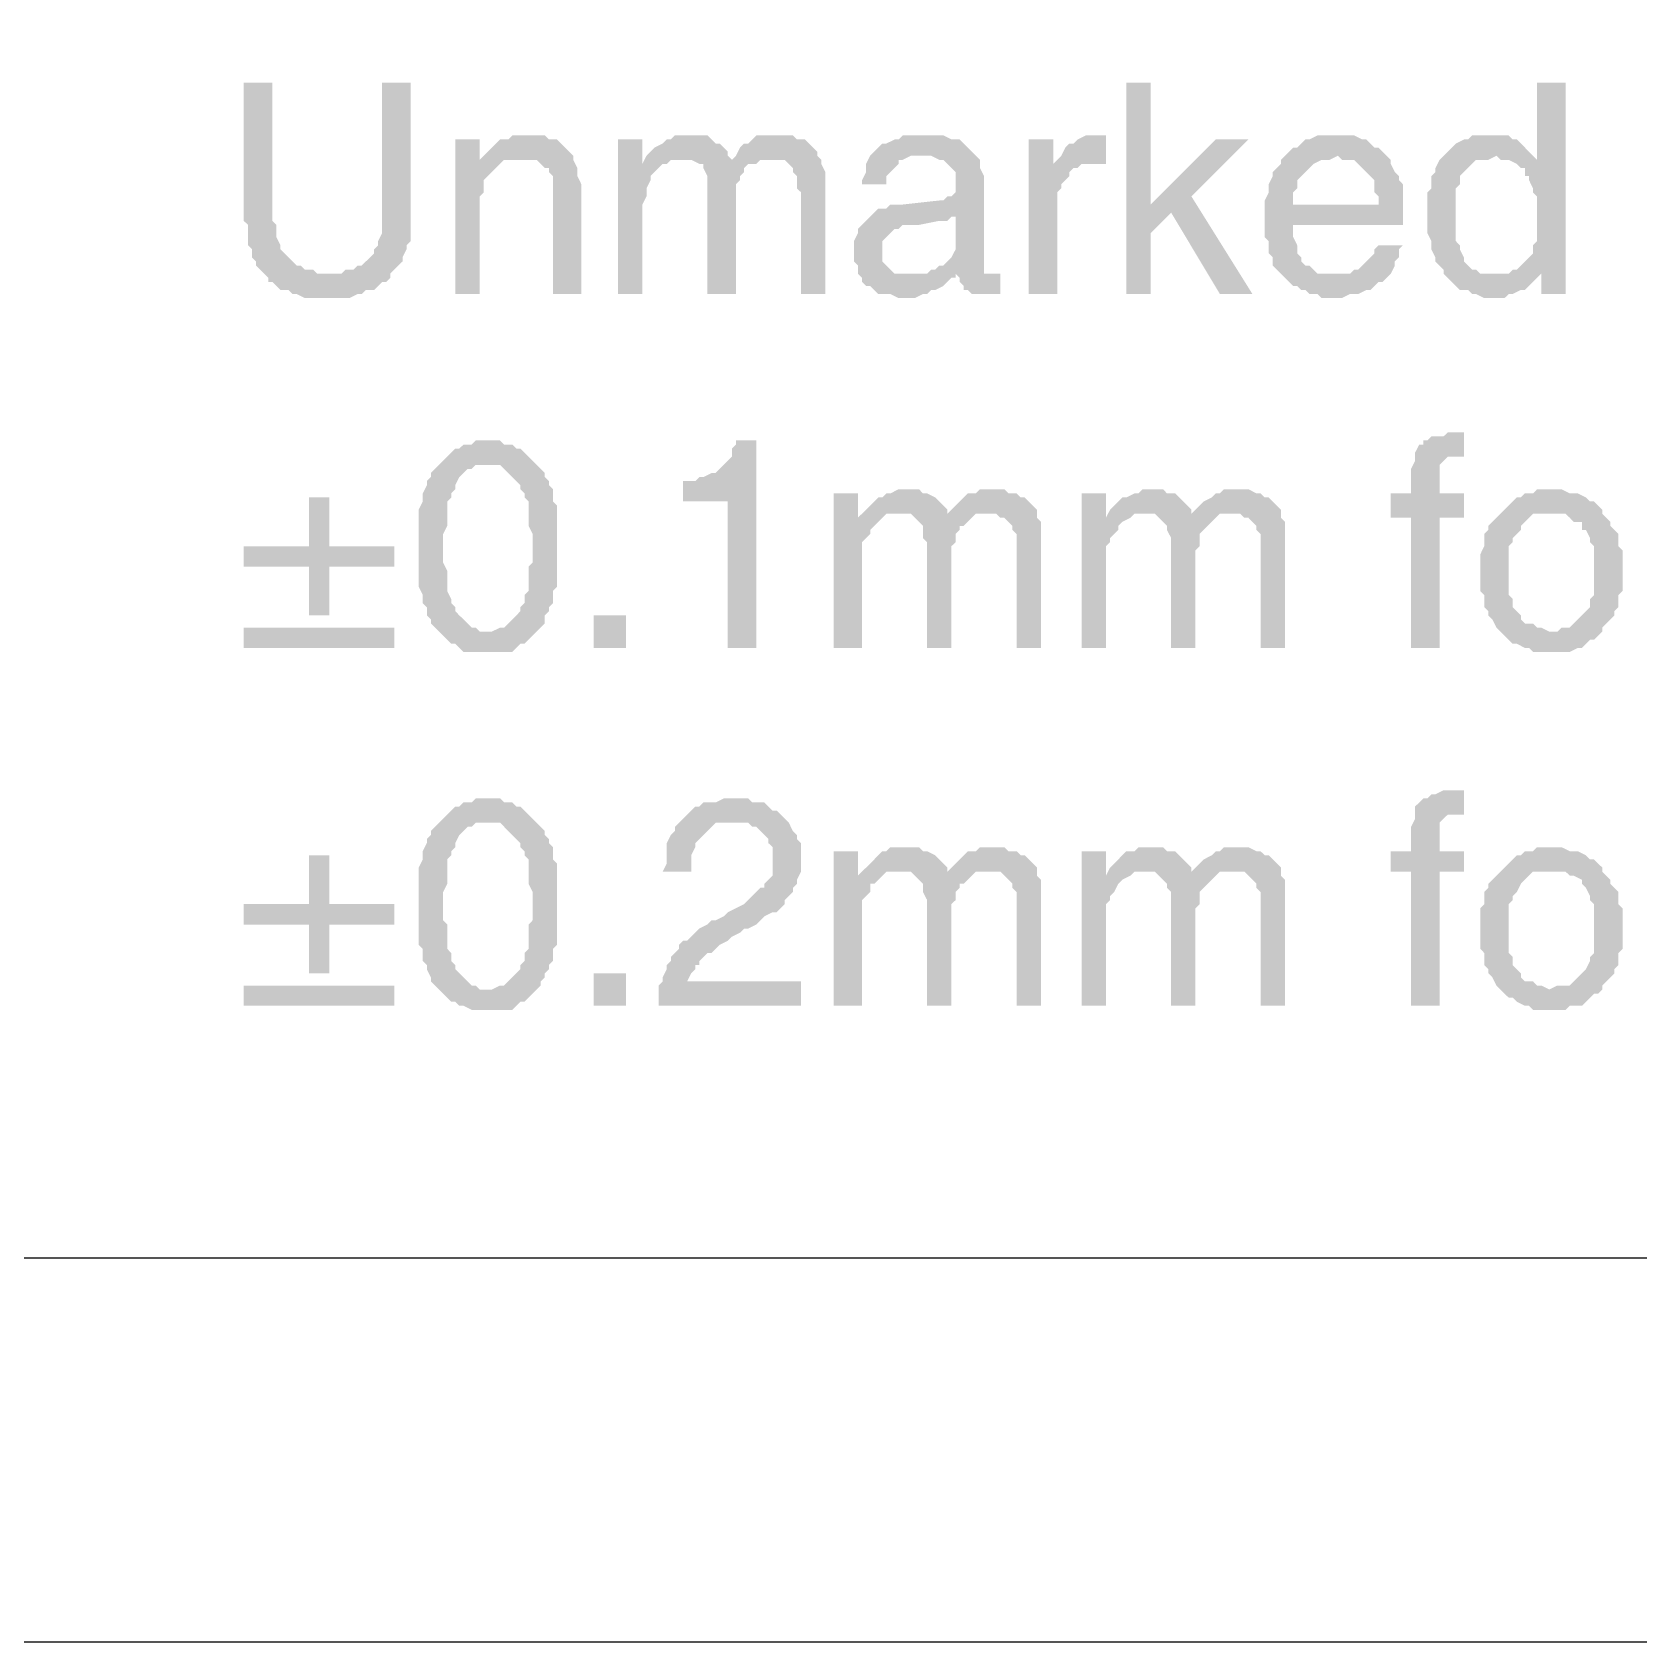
# Model space of a CAD drawing. Header units: millimetres. Extents: x 1336 to 2438, y 1230 to 1601.
# Drawn here: x 2333.88 to 2351.71, y 1303.62 to 1321.49 of the extents above; entities that cross this region are included whole.
import ezdxf

# ---------------------------------------------------------------- set-up
doc = ezdxf.new("R2010")
doc.units = ezdxf.units.MM

msp = doc.modelspace()

# ---------------------------------------------------------------- hatches: boundary and pattern name
at = {"transparency": 33554559}
for points in [[(2336.544, 1320.927), (2336.228, 1320.927), (2336.228, 1319.392), (2336.274, 1319.347), (2336.274, 1319.121), (2336.319, 1319.076), (2336.319, 1318.986), (2336.364, 1318.941), (2336.364, 1318.896), (2336.409, 1318.851), (2336.454, 1318.806), (2337.176, 1318.806), (2337.041, 1318.806), (2336.996, 1318.851), (2336.905, 1318.851), (2336.86, 1318.896), (2336.815, 1318.896), (2336.77, 1318.941), (2336.725, 1318.986), (2336.725, 1318.986), (2336.68, 1319.031), (2336.635, 1319.076), (2336.635, 1319.121), (2336.589, 1319.212), (2336.589, 1319.347), (2336.544, 1319.392), (2336.544, 1319.483)], [(2338.079, 1320.927), (2337.763, 1320.927), (2337.763, 1319.257), (2337.718, 1319.167), (2337.718, 1319.121), (2337.673, 1319.076), (2337.673, 1319.031), (2337.628, 1318.986), (2337.582, 1318.941), (2337.537, 1318.896), (2337.492, 1318.896), (2337.447, 1318.851), (2337.357, 1318.851), (2337.312, 1318.806), (2336.454, 1318.806), (2336.499, 1318.76), (2336.499, 1318.715), (2336.544, 1318.715), (2336.589, 1318.67), (2336.635, 1318.625), (2336.725, 1318.625), (2336.77, 1318.58), (2336.815, 1318.58), (2336.905, 1318.535), (2337.402, 1318.535), (2337.492, 1318.58), (2337.537, 1318.58), (2337.582, 1318.625), (2337.673, 1318.625), (2337.718, 1318.67), (2337.763, 1318.715), (2337.808, 1318.715), (2337.853, 1318.76), (2337.853, 1318.806), (2337.898, 1318.851), (2337.943, 1318.896), (2337.989, 1318.941), (2337.989, 1318.986), (2338.034, 1319.076), (2338.034, 1319.121), (2338.079, 1319.167), (2338.079, 1319.437)], [(2346.293, 1320.927), (2346.022, 1320.927), (2346.022, 1318.58), (2346.293, 1318.58), (2346.293, 1319.257), (2346.519, 1319.483), (2346.293, 1319.573)], [(2350.896, 1320.927), (2350.58, 1320.927), (2350.58, 1320.069), (2350.355, 1320.024), (2350.4, 1319.979), (2350.445, 1319.979), (2350.445, 1319.889), (2350.49, 1319.889), (2350.49, 1319.844), (2350.535, 1319.753), (2350.535, 1319.708), (2350.58, 1319.663), (2350.58, 1319.167), (2350.535, 1319.121), (2350.535, 1319.031), (2350.49, 1318.986), (2350.445, 1318.941), (2350.445, 1318.941), (2350.4, 1318.896), (2350.355, 1318.851), (2350.31, 1318.851), (2350.626, 1318.806), (2350.626, 1318.58), (2350.896, 1318.58)], [(2338.846, 1320.295), (2338.575, 1320.295), (2338.575, 1318.58), (2338.846, 1318.58), (2338.846, 1319.528), (2338.846, 1319.663), (2338.891, 1319.708), (2338.891, 1319.844), (2338.936, 1319.889), (2338.981, 1319.934), (2338.981, 1319.934), (2339.027, 1319.979), (2339.072, 1320.024), (2338.846, 1320.069)], [(2339.343, 1320.34), (2339.207, 1320.34), (2339.162, 1320.295), (2339.072, 1320.295), (2339.027, 1320.25), (2338.981, 1320.205), (2338.936, 1320.159), (2338.891, 1320.114), (2338.846, 1320.069), (2339.072, 1320.024), (2339.117, 1320.069), (2339.297, 1320.069), (2339.884, 1320.114), (2339.839, 1320.159), (2339.794, 1320.205), (2339.794, 1320.205), (2339.749, 1320.25), (2339.704, 1320.295), (2339.613, 1320.295), (2339.568, 1320.34), (2339.433, 1320.34)], [(2340.651, 1320.295), (2340.381, 1320.295), (2340.381, 1318.58), (2340.651, 1318.58), (2340.651, 1319.573), (2340.697, 1319.663), (2340.697, 1319.753), (2340.742, 1319.844), (2340.742, 1319.889), (2340.787, 1319.934), (2340.832, 1319.979), (2340.877, 1320.024), (2340.922, 1320.024), (2340.651, 1320.024)], [(2341.148, 1320.34), (2341.012, 1320.34), (2340.967, 1320.295), (2340.922, 1320.295), (2340.877, 1320.25), (2340.787, 1320.205), (2340.742, 1320.159), (2340.697, 1320.114), (2340.651, 1320.024), (2340.922, 1320.024), (2340.967, 1320.069), (2341.103, 1320.069), (2341.599, 1320.114), (2341.599, 1320.159), (2341.554, 1320.205), (2341.509, 1320.25), (2341.464, 1320.25), (2341.419, 1320.295), (2341.373, 1320.34), (2341.238, 1320.34)], [(2342.096, 1320.34), (2341.915, 1320.34), (2341.87, 1320.295), (2341.825, 1320.25), (2341.78, 1320.25), (2341.735, 1320.205), (2341.689, 1320.114), (2341.644, 1320.069), (2341.193, 1320.069), (2341.283, 1320.024), (2341.328, 1320.024), (2341.328, 1319.979), (2341.373, 1319.889), (2341.373, 1318.58), (2341.689, 1318.58), (2341.689, 1319.573), (2341.689, 1319.798), (2341.735, 1319.844), (2341.735, 1319.889), (2341.78, 1319.934), (2341.78, 1319.979), (2341.825, 1320.024), (2341.915, 1320.024), (2341.96, 1320.069), (2342.096, 1320.069), (2342.592, 1320.114), (2342.592, 1320.159), (2342.547, 1320.205), (2342.547, 1320.205), (2342.502, 1320.25), (2342.457, 1320.295), (2342.366, 1320.295), (2342.321, 1320.34), (2342.186, 1320.34)], [(2343.811, 1320.34), (2343.54, 1320.34), (2343.495, 1320.295), (2343.45, 1320.295), (2343.359, 1320.25), (2343.314, 1320.25), (2343.269, 1320.205), (2343.269, 1320.205), (2343.224, 1320.159), (2343.179, 1320.114), (2343.134, 1320.024), (2343.134, 1319.934), (2343.089, 1319.844), (2343.089, 1319.798), (2343.359, 1319.798), (2343.359, 1319.889), (2343.404, 1319.934), (2343.45, 1319.979), (2343.495, 1320.024), (2343.495, 1320.069), (2343.54, 1320.069), (2343.63, 1320.114), (2344.352, 1320.114), (2344.307, 1320.159), (2344.262, 1320.205), (2344.217, 1320.25), (2344.172, 1320.295), (2344.081, 1320.295), (2343.991, 1320.34), (2343.856, 1320.34)], [(2345.21, 1320.295), (2344.939, 1320.295), (2344.939, 1318.58), (2345.255, 1318.58), (2345.255, 1319.708), (2345.3, 1319.753), (2345.3, 1319.798), (2345.345, 1319.844), (2345.39, 1319.889), (2345.39, 1319.934), (2345.435, 1319.979), (2345.481, 1319.979), (2345.21, 1320.024)], [(2345.706, 1320.34), (2345.571, 1320.34), (2345.481, 1320.295), (2345.435, 1320.25), (2345.39, 1320.25), (2345.345, 1320.205), (2345.3, 1320.114), (2345.3, 1320.114), (2345.255, 1320.069), (2345.751, 1320.024), (2345.796, 1320.024), (2345.796, 1320.34), (2345.751, 1320.34)], [(2347.376, 1320.295), (2347.015, 1320.295), (2346.293, 1319.573), (2346.519, 1319.483), (2347.06, 1318.58), (2347.421, 1318.58), (2346.744, 1319.663)], [(2348.369, 1320.34), (2348.143, 1320.34), (2348.053, 1320.295), (2348.008, 1320.295), (2347.963, 1320.25), (2347.918, 1320.205), (2347.873, 1320.205), (2347.827, 1320.159), (2347.782, 1320.114), (2348.369, 1320.114), (2348.414, 1320.069), (2348.549, 1320.069), (2348.595, 1320.024), (2348.64, 1319.979), (2348.685, 1319.934), (2348.685, 1319.934), (2348.73, 1319.889), (2348.775, 1319.844), (2348.775, 1319.708), (2348.82, 1319.663), (2348.82, 1319.573), (2347.557, 1319.573), (2347.557, 1319.212), (2347.602, 1319.167), (2347.602, 1319.031), (2347.647, 1318.986), (2347.647, 1318.896), (2347.692, 1318.851), (2347.737, 1318.806), (2347.782, 1318.76), (2347.782, 1318.76), (2347.827, 1318.715), (2347.873, 1318.67), (2347.918, 1318.67), (2347.963, 1318.625), (2348.008, 1318.625), (2348.053, 1318.58), (2348.143, 1318.58), (2348.188, 1318.535), (2348.414, 1318.535), (2348.504, 1318.58), (2348.595, 1318.58), (2348.685, 1318.625), (2348.73, 1318.625), (2348.775, 1318.67), (2348.82, 1318.715), (2348.865, 1318.715), (2348.911, 1318.76), (2348.369, 1318.806), (2348.143, 1318.806), (2348.098, 1318.851), (2348.053, 1318.896), (2348.008, 1318.896), (2347.963, 1318.941), (2347.963, 1318.986), (2347.918, 1319.031), (2347.918, 1319.121), (2347.873, 1319.212), (2347.873, 1319.347), (2349.091, 1319.347), (2349.091, 1319.798), (2349.046, 1319.844), (2349.046, 1319.889), (2349.001, 1319.934), (2348.956, 1320.024), (2348.956, 1320.069), (2348.911, 1320.114), (2348.865, 1320.159), (2348.82, 1320.205), (2348.775, 1320.205), (2348.73, 1320.25), (2348.685, 1320.295), (2348.64, 1320.295), (2348.549, 1320.34), (2348.414, 1320.34)], [(2350.084, 1320.34), (2349.858, 1320.34), (2349.813, 1320.295), (2349.768, 1320.295), (2349.678, 1320.25), (2349.633, 1320.205), (2349.588, 1320.159), (2349.542, 1320.114), (2350.129, 1320.114), (2350.174, 1320.069), (2350.265, 1320.069), (2350.355, 1320.024), (2350.58, 1320.069), (2350.58, 1320.069), (2350.535, 1320.114), (2350.49, 1320.159), (2350.445, 1320.205), (2350.4, 1320.25), (2350.355, 1320.295), (2350.31, 1320.295), (2350.265, 1320.34), (2350.129, 1320.34)], [(2339.884, 1320.114), (2339.297, 1320.069), (2339.478, 1320.069), (2339.523, 1320.024), (2339.568, 1319.979), (2339.613, 1319.979), (2339.613, 1319.934), (2339.658, 1319.889), (2339.658, 1318.58), (2339.974, 1318.58), (2339.974, 1319.798), (2339.929, 1319.889), (2339.929, 1319.979), (2339.884, 1320.069)], [(2342.592, 1320.114), (2342.096, 1320.069), (2342.231, 1320.069), (2342.276, 1320.024), (2342.321, 1319.979), (2342.321, 1319.934), (2342.366, 1319.889), (2342.366, 1319.753), (2342.412, 1319.708), (2342.412, 1318.58), (2342.682, 1318.58), (2342.682, 1319.798), (2342.682, 1319.934), (2342.637, 1320.024), (2342.637, 1320.069)], [(2344.352, 1320.114), (2343.765, 1320.114), (2343.856, 1320.114), (2343.946, 1320.069), (2343.991, 1320.069), (2344.036, 1320.024), (2344.081, 1319.979), (2344.127, 1319.934), (2344.127, 1319.708), (2344.081, 1319.663), (2344.036, 1319.663), (2343.991, 1319.618), (2343.946, 1319.618), (2343.54, 1319.573), (2343.404, 1319.573), (2343.359, 1319.528), (2343.269, 1319.528), (2343.224, 1319.483), (2344.127, 1319.437), (2344.127, 1319.167), (2344.127, 1319.076), (2344.081, 1318.986), (2344.036, 1318.941), (2343.991, 1318.896), (2343.946, 1318.896), (2343.901, 1318.851), (2343.856, 1318.851), (2343.811, 1318.806), (2343.585, 1318.806), (2343.089, 1318.76), (2343.089, 1318.715), (2343.134, 1318.67), (2343.179, 1318.67), (2343.224, 1318.625), (2343.269, 1318.58), (2343.404, 1318.58), (2343.495, 1318.535), (2343.675, 1318.535), (2343.765, 1318.58), (2343.811, 1318.58), (2343.856, 1318.625), (2343.901, 1318.625), (2343.991, 1318.67), (2344.036, 1318.715), (2344.081, 1318.76), (2344.127, 1318.76), (2344.127, 1318.806), (2344.442, 1318.806), (2344.442, 1319.889), (2344.397, 1319.979), (2344.397, 1320.069)], [(2347.782, 1320.114), (2347.737, 1320.069), (2347.737, 1320.024), (2347.692, 1319.979), (2347.647, 1319.934), (2347.647, 1319.889), (2347.602, 1319.798), (2347.602, 1319.708), (2347.557, 1319.618), (2347.557, 1319.573), (2347.873, 1319.573), (2347.873, 1319.708), (2347.918, 1319.753), (2347.918, 1319.844), (2347.963, 1319.889), (2348.008, 1319.934), (2348.008, 1319.934), (2348.053, 1319.979), (2348.098, 1320.024), (2348.188, 1320.069), (2348.279, 1320.069), (2348.369, 1320.114)], [(2349.542, 1320.114), (2349.497, 1320.069), (2349.452, 1319.979), (2349.452, 1319.934), (2349.407, 1319.889), (2349.407, 1319.753), (2349.362, 1319.708), (2349.362, 1319.257), (2349.407, 1319.167), (2349.407, 1319.076), (2349.452, 1318.986), (2349.452, 1318.941), (2349.497, 1318.896), (2349.542, 1318.851), (2349.542, 1318.806), (2349.588, 1318.76), (2349.633, 1318.715), (2349.678, 1318.67), (2349.723, 1318.625), (2349.813, 1318.625), (2349.858, 1318.58), (2349.903, 1318.58), (2349.994, 1318.535), (2350.219, 1318.535), (2350.265, 1318.58), (2350.31, 1318.58), (2350.4, 1318.625), (2350.445, 1318.625), (2350.49, 1318.67), (2350.535, 1318.715), (2350.58, 1318.76), (2350.129, 1318.806), (2349.949, 1318.806), (2349.903, 1318.851), (2349.858, 1318.851), (2349.813, 1318.896), (2349.768, 1318.941), (2349.768, 1318.986), (2349.723, 1319.076), (2349.723, 1319.121), (2349.678, 1319.167), (2349.678, 1319.753), (2349.723, 1319.798), (2349.723, 1319.889), (2349.768, 1319.934), (2349.768, 1319.934), (2349.813, 1319.979), (2349.858, 1320.024), (2349.903, 1320.069), (2350.039, 1320.069), (2350.129, 1320.114)], [(2345.255, 1320.069), (2345.21, 1320.024), (2345.481, 1319.979), (2345.526, 1320.024), (2345.751, 1320.024)], [(2343.224, 1319.483), (2343.179, 1319.437), (2343.134, 1319.392), (2343.134, 1319.392), (2343.089, 1319.347), (2343.043, 1319.302), (2343.043, 1319.257), (2342.998, 1319.167), (2342.998, 1319.031), (2342.998, 1318.941), (2343.043, 1318.896), (2343.043, 1318.806), (2343.089, 1318.76), (2343.585, 1318.806), (2343.45, 1318.806), (2343.404, 1318.851), (2343.359, 1318.896), (2343.314, 1318.941), (2343.314, 1319.167), (2343.359, 1319.212), (2343.404, 1319.257), (2343.45, 1319.302), (2343.495, 1319.302), (2343.54, 1319.347), (2343.72, 1319.347), (2343.946, 1319.392), (2344.036, 1319.392), (2344.081, 1319.437), (2344.127, 1319.437)], [(2349.091, 1319.121), (2348.82, 1319.121), (2348.775, 1319.076), (2348.775, 1319.031), (2348.73, 1318.986), (2348.685, 1318.941), (2348.64, 1318.896), (2348.595, 1318.851), (2348.549, 1318.851), (2348.504, 1318.806), (2348.369, 1318.806), (2348.911, 1318.76), (2348.956, 1318.806), (2349.001, 1318.896), (2349.001, 1318.941), (2349.046, 1318.986), (2349.046, 1319.076)], [(2344.442, 1318.806), (2344.127, 1318.806), (2344.172, 1318.76), (2344.533, 1318.806), (2344.533, 1318.806)], [(2344.623, 1318.806), (2344.533, 1318.806), (2344.172, 1318.76), (2344.172, 1318.715), (2344.217, 1318.67), (2344.217, 1318.625), (2344.262, 1318.625), (2344.307, 1318.58), (2344.623, 1318.58)], [(2350.31, 1318.851), (2350.265, 1318.806), (2350.129, 1318.806), (2350.58, 1318.76), (2350.626, 1318.806)], [(2338.936, 1316.955), (2338.801, 1316.955), (2338.756, 1316.91), (2338.666, 1316.91), (2338.62, 1316.865), (2338.575, 1316.865), (2338.53, 1316.82), (2338.485, 1316.775), (2338.44, 1316.729), (2338.395, 1316.684), (2339.072, 1316.684), (2339.117, 1316.639), (2339.162, 1316.594), (2339.207, 1316.549), (2339.252, 1316.504), (2339.297, 1316.459), (2339.297, 1316.414), (2339.343, 1316.368), (2339.343, 1316.323), (2339.388, 1316.278), (2339.388, 1316.007), (2339.433, 1315.917), (2339.433, 1315.601), (2339.388, 1315.556), (2339.388, 1315.285), (2339.343, 1315.24), (2339.343, 1315.15), (2339.297, 1315.105), (2339.297, 1315.06), (2339.297, 1315.06), (2339.252, 1315.014), (2339.207, 1314.969), (2339.162, 1314.924), (2339.117, 1314.879), (2339.072, 1314.879), (2338.981, 1314.834), (2338.395, 1314.834), (2338.44, 1314.789), (2338.485, 1314.744), (2338.53, 1314.699), (2338.575, 1314.699), (2338.62, 1314.653), (2338.666, 1314.608), (2339.207, 1314.608), (2339.252, 1314.653), (2339.297, 1314.699), (2339.343, 1314.699), (2339.388, 1314.744), (2339.433, 1314.789), (2339.478, 1314.834), (2339.523, 1314.879), (2339.523, 1314.879), (2339.568, 1314.924), (2339.568, 1315.014), (2339.613, 1315.06), (2339.613, 1315.105), (2339.658, 1315.15), (2339.658, 1315.285), (2339.704, 1315.33), (2339.704, 1315.782), (2339.704, 1316.233), (2339.658, 1316.278), (2339.658, 1316.414), (2339.613, 1316.459), (2339.613, 1316.504), (2339.568, 1316.549), (2339.568, 1316.594), (2339.523, 1316.639), (2339.523, 1316.639), (2339.478, 1316.684), (2339.433, 1316.729), (2339.388, 1316.775), (2339.343, 1316.82), (2339.297, 1316.865), (2339.252, 1316.865), (2339.207, 1316.91), (2339.117, 1316.91), (2339.072, 1316.955), (2338.981, 1316.955)], [(2341.915, 1316.955), (2341.689, 1316.955), (2341.689, 1316.91), (2341.644, 1316.865), (2341.644, 1316.775), (2341.599, 1316.729), (2341.554, 1316.684), (2341.509, 1316.639), (2341.464, 1316.594), (2341.419, 1316.594), (2341.328, 1316.549), (2341.283, 1316.549), (2341.238, 1316.504), (2341.103, 1316.504), (2341.103, 1316.278), (2341.599, 1316.278), (2341.599, 1314.653), (2341.915, 1314.653)], [(2349.633, 1317.045), (2349.588, 1317.045), (2349.542, 1317), (2349.407, 1317), (2349.362, 1316.955), (2349.317, 1316.955), (2349.317, 1316.91), (2349.272, 1316.91), (2349.226, 1316.82), (2349.226, 1316.775), (2349.768, 1316.775), (2349.768, 1317.045)], [(2349.226, 1316.775), (2349.226, 1316.729), (2349.181, 1316.639), (2349.181, 1316.368), (2348.956, 1316.368), (2348.956, 1316.098), (2349.181, 1316.098), (2349.181, 1314.653), (2349.497, 1314.653), (2349.497, 1316.098), (2349.768, 1316.098), (2349.768, 1316.368), (2349.497, 1316.368), (2349.497, 1316.684), (2349.542, 1316.729), (2349.542, 1316.729), (2349.588, 1316.775), (2349.678, 1316.775)], [(2338.395, 1316.684), (2338.35, 1316.639), (2338.35, 1316.639), (2338.304, 1316.594), (2338.304, 1316.549), (2338.259, 1316.504), (2338.259, 1316.459), (2338.214, 1316.368), (2338.214, 1316.278), (2338.169, 1316.188), (2338.169, 1315.33), (2338.214, 1315.24), (2338.214, 1315.15), (2338.259, 1315.105), (2338.259, 1315.014), (2338.304, 1314.969), (2338.304, 1314.924), (2338.35, 1314.879), (2338.395, 1314.834), (2338.936, 1314.834), (2338.846, 1314.834), (2338.801, 1314.879), (2338.756, 1314.879), (2338.711, 1314.924), (2338.666, 1314.969), (2338.62, 1315.014), (2338.575, 1315.06), (2338.575, 1315.105), (2338.53, 1315.15), (2338.53, 1315.195), (2338.485, 1315.285), (2338.485, 1315.511), (2338.44, 1315.601), (2338.44, 1315.917), (2338.485, 1316.007), (2338.485, 1316.278), (2338.53, 1316.323), (2338.53, 1316.368), (2338.575, 1316.414), (2338.575, 1316.459), (2338.575, 1316.459), (2338.62, 1316.549), (2338.666, 1316.594), (2338.711, 1316.639), (2338.756, 1316.639), (2338.801, 1316.684), (2338.936, 1316.684)], [(2343.043, 1316.368), (2342.773, 1316.368), (2342.773, 1314.653), (2343.089, 1314.653), (2343.089, 1315.827), (2343.134, 1315.872), (2343.179, 1315.917), (2343.179, 1315.962), (2343.224, 1316.007), (2343.269, 1316.052), (2343.314, 1316.098), (2343.043, 1316.098)], [(2343.585, 1316.414), (2343.495, 1316.414), (2343.404, 1316.368), (2343.359, 1316.368), (2343.314, 1316.323), (2343.269, 1316.323), (2343.224, 1316.278), (2343.179, 1316.233), (2343.134, 1316.188), (2343.043, 1316.098), (2343.314, 1316.098), (2343.359, 1316.143), (2343.495, 1316.143), (2344.036, 1316.188), (2343.991, 1316.233), (2343.946, 1316.278), (2343.946, 1316.278), (2343.901, 1316.323), (2343.811, 1316.368), (2343.765, 1316.368), (2343.72, 1316.414), (2343.63, 1316.414)], [(2344.533, 1316.414), (2344.397, 1316.414), (2344.352, 1316.368), (2344.262, 1316.368), (2344.217, 1316.323), (2344.172, 1316.278), (2344.127, 1316.233), (2344.081, 1316.188), (2344.036, 1316.143), (2343.63, 1316.143), (2343.675, 1316.098), (2343.72, 1316.052), (2343.72, 1316.052), (2343.765, 1316.007), (2343.765, 1315.872), (2343.811, 1315.827), (2343.811, 1314.653), (2344.081, 1314.653), (2344.081, 1315.782), (2344.127, 1315.827), (2344.127, 1315.917), (2344.172, 1315.962), (2344.172, 1316.007), (2344.217, 1316.007), (2344.262, 1316.052), (2344.307, 1316.098), (2344.352, 1316.143), (2344.488, 1316.143), (2345.029, 1316.188), (2344.984, 1316.233), (2344.939, 1316.278), (2344.939, 1316.278), (2344.894, 1316.323), (2344.849, 1316.323), (2344.804, 1316.368), (2344.713, 1316.368), (2344.668, 1316.414), (2344.578, 1316.414)], [(2345.796, 1316.368), (2345.526, 1316.368), (2345.526, 1314.653), (2345.796, 1314.653), (2345.796, 1315.782), (2345.842, 1315.827), (2345.842, 1315.872), (2345.887, 1315.917), (2345.932, 1315.962), (2345.932, 1316.007), (2345.977, 1316.052), (2346.067, 1316.098), (2345.796, 1316.098)], [(2346.293, 1316.414), (2346.203, 1316.414), (2346.157, 1316.368), (2346.112, 1316.368), (2346.022, 1316.323), (2345.977, 1316.323), (2345.932, 1316.278), (2345.887, 1316.233), (2345.842, 1316.188), (2345.796, 1316.098), (2346.067, 1316.098), (2346.112, 1316.143), (2346.248, 1316.143), (2346.744, 1316.188), (2346.699, 1316.233), (2346.654, 1316.278), (2346.654, 1316.278), (2346.609, 1316.323), (2346.564, 1316.368), (2346.473, 1316.368), (2346.428, 1316.414), (2346.383, 1316.414)], [(2347.241, 1316.414), (2347.105, 1316.414), (2347.06, 1316.368), (2347.015, 1316.368), (2346.97, 1316.323), (2346.88, 1316.278), (2346.834, 1316.233), (2346.789, 1316.188), (2346.744, 1316.143), (2346.338, 1316.143), (2346.383, 1316.098), (2346.428, 1316.052), (2346.428, 1316.052), (2346.473, 1316.007), (2346.473, 1315.962), (2346.519, 1315.872), (2346.519, 1314.653), (2346.789, 1314.653), (2346.789, 1315.737), (2346.834, 1315.782), (2346.834, 1315.917), (2346.88, 1315.962), (2346.925, 1316.007), (2346.925, 1316.007), (2346.97, 1316.052), (2347.015, 1316.098), (2347.06, 1316.143), (2347.196, 1316.143), (2347.737, 1316.188), (2347.692, 1316.233), (2347.647, 1316.278), (2347.647, 1316.278), (2347.602, 1316.323), (2347.557, 1316.323), (2347.511, 1316.368), (2347.466, 1316.368), (2347.376, 1316.414), (2347.331, 1316.414)], [(2350.716, 1316.414), (2350.58, 1316.414), (2350.535, 1316.368), (2350.445, 1316.368), (2350.4, 1316.323), (2350.355, 1316.323), (2350.31, 1316.278), (2350.265, 1316.233), (2350.219, 1316.188), (2350.174, 1316.143), (2350.174, 1316.143), (2350.129, 1316.098), (2350.084, 1316.052), (2350.039, 1316.007), (2350.039, 1315.962), (2349.994, 1315.917), (2349.994, 1315.782), (2349.949, 1315.691), (2349.949, 1315.511), (2349.949, 1315.285), (2349.994, 1315.24), (2349.994, 1315.105), (2350.039, 1315.06), (2350.039, 1315.014), (2350.084, 1314.969), (2350.129, 1314.879), (2350.174, 1314.834), (2350.716, 1314.834), (2350.626, 1314.879), (2350.58, 1314.879), (2350.535, 1314.924), (2350.445, 1314.924), (2350.4, 1314.969), (2350.4, 1315.014), (2350.355, 1315.06), (2350.31, 1315.105), (2350.31, 1315.195), (2350.265, 1315.24), (2350.265, 1315.782), (2350.31, 1315.827), (2350.31, 1315.872), (2350.355, 1315.917), (2350.4, 1315.962), (2350.4, 1316.007), (2350.445, 1316.052), (2350.49, 1316.098), (2350.535, 1316.143), (2350.716, 1316.143), (2351.303, 1316.188), (2351.257, 1316.233), (2351.212, 1316.278), (2351.167, 1316.278), (2351.122, 1316.323), (2351.032, 1316.368), (2350.942, 1316.368), (2350.851, 1316.414), (2350.806, 1316.414)], [(2337.176, 1316.323), (2336.951, 1316.323), (2336.951, 1315.782), (2336.228, 1315.782), (2336.228, 1315.556), (2336.951, 1315.556), (2336.951, 1315.014), (2337.176, 1315.014), (2337.176, 1315.556), (2337.898, 1315.556), (2337.898, 1315.782), (2337.176, 1315.782)], [(2345.029, 1316.188), (2344.488, 1316.143), (2344.578, 1316.143), (2344.623, 1316.098), (2344.668, 1316.098), (2344.713, 1316.052), (2344.758, 1316.007), (2344.758, 1315.962), (2344.804, 1315.917), (2344.804, 1314.653), (2345.074, 1314.653), (2345.074, 1316.052), (2345.029, 1316.098)], [(2347.737, 1316.188), (2347.196, 1316.143), (2347.286, 1316.143), (2347.331, 1316.098), (2347.376, 1316.098), (2347.421, 1316.052), (2347.466, 1316.007), (2347.466, 1315.962), (2347.511, 1315.917), (2347.511, 1314.653), (2347.782, 1314.653), (2347.782, 1316.052), (2347.737, 1316.098)], [(2351.303, 1316.188), (2350.716, 1316.143), (2350.896, 1316.143), (2350.942, 1316.098), (2350.987, 1316.052), (2351.077, 1316.052), (2351.077, 1315.962), (2351.122, 1315.962), (2351.167, 1315.872), (2351.167, 1315.827), (2351.212, 1315.782), (2351.212, 1315.24), (2351.167, 1315.195), (2351.167, 1315.105), (2351.122, 1315.06), (2351.077, 1315.014), (2351.077, 1315.014), (2351.032, 1314.969), (2350.987, 1314.924), (2350.942, 1314.879), (2350.851, 1314.879), (2350.806, 1314.834), (2350.174, 1314.834), (2350.219, 1314.789), (2350.265, 1314.744), (2350.31, 1314.699), (2350.355, 1314.699), (2350.445, 1314.653), (2350.49, 1314.653), (2350.535, 1314.608), (2350.942, 1314.608), (2351.032, 1314.653), (2351.077, 1314.653), (2351.122, 1314.699), (2351.167, 1314.744), (2351.212, 1314.744), (2351.257, 1314.789), (2351.303, 1314.834), (2351.303, 1314.879), (2351.348, 1314.924), (2351.393, 1314.969), (2351.438, 1315.014), (2351.438, 1315.06), (2351.483, 1315.105), (2351.483, 1315.24), (2351.528, 1315.285), (2351.528, 1315.511), (2351.528, 1315.737), (2351.483, 1315.782), (2351.483, 1315.917), (2351.438, 1315.962), (2351.393, 1316.007), (2351.393, 1316.052), (2351.348, 1316.098), (2351.303, 1316.143)], [(2340.471, 1314.653), (2340.471, 1315.014), (2340.11, 1315.014), (2340.11, 1314.653)], [(2337.898, 1314.653), (2337.898, 1314.879), (2336.228, 1314.879), (2336.228, 1314.653)], [(2338.936, 1312.983), (2338.801, 1312.983), (2338.756, 1312.938), (2338.666, 1312.938), (2338.62, 1312.893), (2338.575, 1312.893), (2338.53, 1312.848), (2338.485, 1312.803), (2338.44, 1312.758), (2338.395, 1312.713), (2339.072, 1312.713), (2339.117, 1312.668), (2339.162, 1312.622), (2339.207, 1312.577), (2339.252, 1312.532), (2339.297, 1312.487), (2339.297, 1312.442), (2339.343, 1312.397), (2339.343, 1312.352), (2339.388, 1312.306), (2339.388, 1312.036), (2339.433, 1311.945), (2339.433, 1311.63), (2339.388, 1311.584), (2339.388, 1311.314), (2339.343, 1311.268), (2339.343, 1311.178), (2339.297, 1311.133), (2339.297, 1311.088), (2339.297, 1311.088), (2339.252, 1311.043), (2339.207, 1310.998), (2339.162, 1310.953), (2339.117, 1310.907), (2339.072, 1310.907), (2338.981, 1310.862), (2338.395, 1310.862), (2338.44, 1310.817), (2338.485, 1310.772), (2338.53, 1310.727), (2338.575, 1310.727), (2338.62, 1310.682), (2338.666, 1310.682), (2338.756, 1310.637), (2339.207, 1310.637), (2339.252, 1310.682), (2339.297, 1310.727), (2339.343, 1310.727), (2339.388, 1310.772), (2339.433, 1310.817), (2339.478, 1310.862), (2339.523, 1310.907), (2339.523, 1310.953), (2339.568, 1310.998), (2339.568, 1311.043), (2339.613, 1311.088), (2339.613, 1311.133), (2339.658, 1311.178), (2339.658, 1311.314), (2339.704, 1311.359), (2339.704, 1311.81), (2339.704, 1312.261), (2339.658, 1312.306), (2339.658, 1312.442), (2339.613, 1312.487), (2339.613, 1312.532), (2339.568, 1312.577), (2339.568, 1312.622), (2339.523, 1312.668), (2339.523, 1312.668), (2339.478, 1312.713), (2339.433, 1312.758), (2339.388, 1312.803), (2339.343, 1312.848), (2339.297, 1312.893), (2339.252, 1312.893), (2339.207, 1312.938), (2339.117, 1312.938), (2339.072, 1312.983), (2338.981, 1312.983)], [(2341.689, 1312.983), (2341.554, 1312.983), (2341.464, 1312.938), (2341.328, 1312.938), (2341.283, 1312.893), (2341.238, 1312.893), (2341.193, 1312.848), (2341.148, 1312.803), (2341.103, 1312.758), (2341.103, 1312.758), (2341.058, 1312.713), (2341.012, 1312.668), (2341.012, 1312.622), (2340.967, 1312.577), (2340.922, 1312.487), (2340.922, 1312.261), (2340.877, 1312.171), (2341.193, 1312.171), (2341.193, 1312.352), (2341.238, 1312.442), (2341.238, 1312.487), (2341.283, 1312.532), (2341.328, 1312.577), (2341.373, 1312.622), (2341.419, 1312.668), (2341.464, 1312.713), (2341.644, 1312.713), (2342.231, 1312.758), (2342.186, 1312.803), (2342.141, 1312.848), (2342.096, 1312.848), (2342.05, 1312.893), (2342.005, 1312.938), (2341.87, 1312.938), (2341.825, 1312.983), (2341.735, 1312.983)], [(2349.633, 1313.074), (2349.542, 1313.074), (2349.452, 1313.029), (2349.407, 1313.029), (2349.362, 1312.983), (2349.317, 1312.983), (2349.272, 1312.938), (2349.226, 1312.893), (2349.226, 1312.803), (2349.768, 1312.803), (2349.768, 1313.074)], [(2349.226, 1312.803), (2349.226, 1312.758), (2349.181, 1312.668), (2349.181, 1312.397), (2348.956, 1312.397), (2348.956, 1312.171), (2349.181, 1312.171), (2349.181, 1310.682), (2349.497, 1310.682), (2349.497, 1312.171), (2349.768, 1312.171), (2349.768, 1312.397), (2349.497, 1312.397), (2349.497, 1312.713), (2349.542, 1312.758), (2349.542, 1312.758), (2349.588, 1312.803), (2349.678, 1312.803)], [(2338.395, 1312.713), (2338.35, 1312.668), (2338.35, 1312.668), (2338.304, 1312.622), (2338.304, 1312.577), (2338.259, 1312.532), (2338.259, 1312.487), (2338.214, 1312.397), (2338.214, 1312.306), (2338.169, 1312.216), (2338.169, 1311.359), (2338.214, 1311.314), (2338.214, 1311.178), (2338.259, 1311.133), (2338.259, 1311.088), (2338.304, 1310.998), (2338.304, 1310.953), (2338.35, 1310.907), (2338.395, 1310.862), (2338.936, 1310.862), (2338.846, 1310.862), (2338.801, 1310.907), (2338.756, 1310.907), (2338.711, 1310.953), (2338.666, 1310.998), (2338.62, 1311.043), (2338.575, 1311.088), (2338.575, 1311.133), (2338.53, 1311.178), (2338.53, 1311.268), (2338.485, 1311.314), (2338.485, 1311.584), (2338.44, 1311.63), (2338.44, 1311.945), (2338.485, 1312.036), (2338.485, 1312.306), (2338.53, 1312.352), (2338.53, 1312.397), (2338.575, 1312.442), (2338.575, 1312.487), (2338.575, 1312.487), (2338.62, 1312.577), (2338.666, 1312.622), (2338.711, 1312.668), (2338.756, 1312.668), (2338.801, 1312.713), (2338.936, 1312.713)], [(2342.231, 1312.758), (2341.644, 1312.713), (2341.825, 1312.713), (2341.87, 1312.668), (2341.915, 1312.668), (2341.96, 1312.622), (2342.005, 1312.577), (2342.05, 1312.532), (2342.05, 1312.487), (2342.096, 1312.442), (2342.096, 1312.126), (2342.05, 1312.081), (2342.005, 1312.036), (2342.005, 1311.991), (2341.96, 1311.991), (2341.915, 1311.945), (2341.87, 1311.9), (2341.825, 1311.855), (2341.78, 1311.81), (2341.689, 1311.765), (2341.689, 1311.765), (2341.599, 1311.72), (2341.554, 1311.675), (2341.464, 1311.63), (2341.419, 1311.63), (2341.373, 1311.584), (2341.283, 1311.539), (2341.238, 1311.494), (2341.193, 1311.449), (2341.148, 1311.404), (2341.103, 1311.404), (2341.058, 1311.359), (2341.058, 1311.314), (2341.012, 1311.268), (2340.967, 1311.223), (2340.967, 1311.178), (2340.922, 1311.133), (2340.922, 1311.088), (2340.877, 1310.998), (2340.877, 1310.953), (2340.832, 1310.907), (2340.832, 1310.682), (2342.412, 1310.682), (2342.412, 1310.953), (2341.148, 1310.953), (2341.193, 1311.043), (2341.238, 1311.088), (2341.238, 1311.133), (2341.283, 1311.133), (2341.283, 1311.178), (2341.328, 1311.223), (2341.373, 1311.268), (2341.419, 1311.268), (2341.464, 1311.314), (2341.509, 1311.359), (2341.599, 1311.404), (2341.644, 1311.449), (2341.735, 1311.494), (2341.78, 1311.539), (2341.825, 1311.539), (2341.915, 1311.584), (2341.96, 1311.63), (2342.005, 1311.675), (2342.096, 1311.72), (2342.141, 1311.72), (2342.186, 1311.765), (2342.231, 1311.81), (2342.231, 1311.855), (2342.276, 1311.9), (2342.321, 1311.945), (2342.321, 1311.991), (2342.366, 1312.036), (2342.366, 1312.081), (2342.412, 1312.171), (2342.412, 1312.487), (2342.366, 1312.532), (2342.366, 1312.577), (2342.321, 1312.622), (2342.276, 1312.713)], [(2343.585, 1312.442), (2343.404, 1312.442), (2343.359, 1312.397), (2343.314, 1312.397), (2343.269, 1312.352), (2343.224, 1312.306), (2343.179, 1312.261), (2343.134, 1312.216), (2343.043, 1312.126), (2343.314, 1312.126), (2343.359, 1312.171), (2343.495, 1312.171), (2344.036, 1312.216), (2343.991, 1312.261), (2343.946, 1312.306), (2343.946, 1312.306), (2343.901, 1312.352), (2343.811, 1312.397), (2343.765, 1312.397), (2343.72, 1312.442), (2343.63, 1312.442)], [(2344.533, 1312.442), (2344.397, 1312.442), (2344.352, 1312.397), (2344.262, 1312.397), (2344.217, 1312.352), (2344.172, 1312.306), (2344.127, 1312.261), (2344.081, 1312.216), (2344.036, 1312.171), (2343.63, 1312.171), (2343.675, 1312.126), (2343.72, 1312.081), (2343.72, 1312.081), (2343.765, 1312.036), (2343.765, 1311.945), (2343.811, 1311.855), (2343.811, 1310.682), (2344.081, 1310.682), (2344.081, 1311.81), (2344.127, 1311.855), (2344.127, 1311.945), (2344.172, 1311.991), (2344.172, 1312.036), (2344.217, 1312.036), (2344.262, 1312.081), (2344.307, 1312.126), (2344.352, 1312.171), (2344.488, 1312.171), (2345.029, 1312.216), (2344.984, 1312.261), (2344.939, 1312.306), (2344.939, 1312.306), (2344.894, 1312.352), (2344.849, 1312.352), (2344.804, 1312.397), (2344.713, 1312.397), (2344.668, 1312.442), (2344.578, 1312.442)], [(2346.293, 1312.442), (2346.157, 1312.442), (2346.112, 1312.397), (2346.022, 1312.397), (2345.977, 1312.352), (2345.932, 1312.306), (2345.887, 1312.261), (2345.842, 1312.216), (2345.796, 1312.126), (2346.067, 1312.126), (2346.112, 1312.171), (2346.248, 1312.171), (2346.744, 1312.216), (2346.699, 1312.261), (2346.654, 1312.306), (2346.654, 1312.306), (2346.609, 1312.352), (2346.564, 1312.397), (2346.473, 1312.397), (2346.428, 1312.442), (2346.383, 1312.442)], [(2347.241, 1312.442), (2347.105, 1312.442), (2347.06, 1312.397), (2347.015, 1312.397), (2346.97, 1312.352), (2346.88, 1312.306), (2346.834, 1312.261), (2346.789, 1312.216), (2346.744, 1312.171), (2346.338, 1312.171), (2346.383, 1312.126), (2346.428, 1312.081), (2346.428, 1312.081), (2346.473, 1312.036), (2346.473, 1311.991), (2346.519, 1311.945), (2346.519, 1310.682), (2346.789, 1310.682), (2346.789, 1311.765), (2346.834, 1311.81), (2346.834, 1311.945), (2346.88, 1311.991), (2346.925, 1312.036), (2346.925, 1312.036), (2346.97, 1312.081), (2347.015, 1312.126), (2347.06, 1312.171), (2347.196, 1312.171), (2347.737, 1312.216), (2347.692, 1312.261), (2347.647, 1312.306), (2347.647, 1312.306), (2347.602, 1312.352), (2347.557, 1312.352), (2347.511, 1312.397), (2347.466, 1312.397), (2347.376, 1312.442), (2347.331, 1312.442)], [(2350.716, 1312.442), (2350.58, 1312.442), (2350.535, 1312.397), (2350.445, 1312.397), (2350.4, 1312.352), (2350.355, 1312.352), (2350.31, 1312.306), (2350.265, 1312.261), (2350.219, 1312.216), (2350.174, 1312.171), (2350.174, 1312.171), (2350.129, 1312.126), (2350.084, 1312.081), (2350.039, 1312.036), (2350.039, 1311.991), (2349.994, 1311.945), (2349.994, 1311.81), (2349.949, 1311.765), (2349.949, 1311.539), (2349.949, 1311.314), (2349.994, 1311.268), (2349.994, 1311.133), (2350.039, 1311.088), (2350.039, 1311.043), (2350.084, 1310.998), (2350.129, 1310.907), (2350.174, 1310.862), (2350.716, 1310.862), (2350.626, 1310.907), (2350.58, 1310.907), (2350.535, 1310.953), (2350.445, 1310.953), (2350.4, 1310.998), (2350.4, 1311.043), (2350.355, 1311.088), (2350.31, 1311.133), (2350.31, 1311.223), (2350.265, 1311.268), (2350.265, 1311.81), (2350.31, 1311.855), (2350.31, 1311.9), (2350.355, 1311.945), (2350.4, 1312.036), (2350.4, 1312.036), (2350.445, 1312.081), (2350.49, 1312.126), (2350.535, 1312.171), (2350.716, 1312.171), (2351.303, 1312.216), (2351.257, 1312.261), (2351.212, 1312.306), (2351.167, 1312.306), (2351.122, 1312.352), (2351.032, 1312.397), (2350.942, 1312.397), (2350.851, 1312.442), (2350.806, 1312.442)], [(2337.176, 1312.352), (2336.951, 1312.352), (2336.951, 1311.81), (2336.228, 1311.81), (2336.228, 1311.584), (2336.951, 1311.584), (2336.951, 1311.043), (2337.176, 1311.043), (2337.176, 1311.584), (2337.898, 1311.584), (2337.898, 1311.81), (2337.176, 1311.81)], [(2343.043, 1312.397), (2342.773, 1312.397), (2342.773, 1310.682), (2343.089, 1310.682), (2343.089, 1311.855), (2343.134, 1311.9), (2343.179, 1311.945), (2343.179, 1312.036), (2343.224, 1312.036), (2343.269, 1312.081), (2343.314, 1312.126), (2343.043, 1312.126)], [(2345.796, 1312.397), (2345.526, 1312.397), (2345.526, 1310.682), (2345.796, 1310.682), (2345.796, 1311.81), (2345.842, 1311.855), (2345.842, 1311.9), (2345.887, 1311.945), (2345.932, 1312.036), (2345.932, 1312.036), (2345.977, 1312.081), (2346.067, 1312.126), (2345.796, 1312.126)], [(2345.029, 1312.216), (2344.488, 1312.171), (2344.623, 1312.171), (2344.668, 1312.126), (2344.713, 1312.081), (2344.758, 1312.036), (2344.758, 1311.991), (2344.804, 1311.945), (2344.804, 1310.682), (2345.074, 1310.682), (2345.074, 1311.9), (2345.074, 1312.081), (2345.029, 1312.126)], [(2347.737, 1312.216), (2347.196, 1312.171), (2347.331, 1312.171), (2347.376, 1312.126), (2347.421, 1312.081), (2347.466, 1312.036), (2347.466, 1311.991), (2347.511, 1311.945), (2347.511, 1310.682), (2347.782, 1310.682), (2347.782, 1311.9), (2347.782, 1312.081), (2347.737, 1312.126)], [(2351.303, 1312.216), (2350.716, 1312.171), (2350.896, 1312.171), (2350.942, 1312.126), (2350.987, 1312.126), (2351.077, 1312.081), (2351.077, 1312.036), (2351.122, 1311.991), (2351.167, 1311.9), (2351.167, 1311.855), (2351.212, 1311.81), (2351.212, 1311.268), (2351.167, 1311.223), (2351.167, 1311.178), (2351.122, 1311.088), (2351.077, 1311.043), (2351.077, 1311.043), (2351.032, 1310.998), (2350.987, 1310.953), (2350.942, 1310.907), (2350.806, 1310.907), (2350.716, 1310.862), (2350.174, 1310.862), (2350.219, 1310.817), (2350.265, 1310.772), (2350.31, 1310.772), (2350.355, 1310.727), (2350.445, 1310.682), (2350.49, 1310.682), (2350.535, 1310.637), (2350.896, 1310.637), (2350.942, 1310.682), (2351.077, 1310.682), (2351.122, 1310.727), (2351.167, 1310.772), (2351.212, 1310.817), (2351.257, 1310.817), (2351.303, 1310.862), (2351.303, 1310.907), (2351.348, 1310.953), (2351.393, 1310.998), (2351.438, 1311.043), (2351.438, 1311.088), (2351.483, 1311.133), (2351.483, 1311.268), (2351.528, 1311.314), (2351.528, 1311.539), (2351.528, 1311.765), (2351.483, 1311.81), (2351.483, 1311.945), (2351.438, 1311.991), (2351.393, 1312.036), (2351.393, 1312.081), (2351.348, 1312.126), (2351.303, 1312.171)], [(2340.471, 1310.682), (2340.471, 1311.043), (2340.11, 1311.043), (2340.11, 1310.682)], [(2337.898, 1310.682), (2337.898, 1310.907), (2336.228, 1310.907), (2336.228, 1310.682)]]:
    msp.add_hatch(color=256, dxfattribs=at).paths.add_polyline_path(points)

# ---------------------------------------------------------------- linework, layer by layer
msp.add_line((2024.257, 1307.884), (2433.512, 1307.884))
msp.add_lwpolyline([(2437.55, 1303.624), (2437.55, 1600.624), (2017.55, 1600.624), (2017.55, 1303.624)], close=True)
for points in [[(2341.599, 1320.114), (2341.103, 1320.069), (2341.644, 1320.069)], [(2344.036, 1316.188), (2343.495, 1316.143), (2344.036, 1316.143)], [(2346.744, 1316.188), (2346.248, 1316.143), (2346.744, 1316.143)], [(2344.036, 1312.216), (2343.495, 1312.171), (2344.036, 1312.171)], [(2346.744, 1312.216), (2346.248, 1312.171), (2346.744, 1312.171)]]:
    msp.add_solid(points, dxfattribs=at)

doc.saveas('drawing.dxf')
